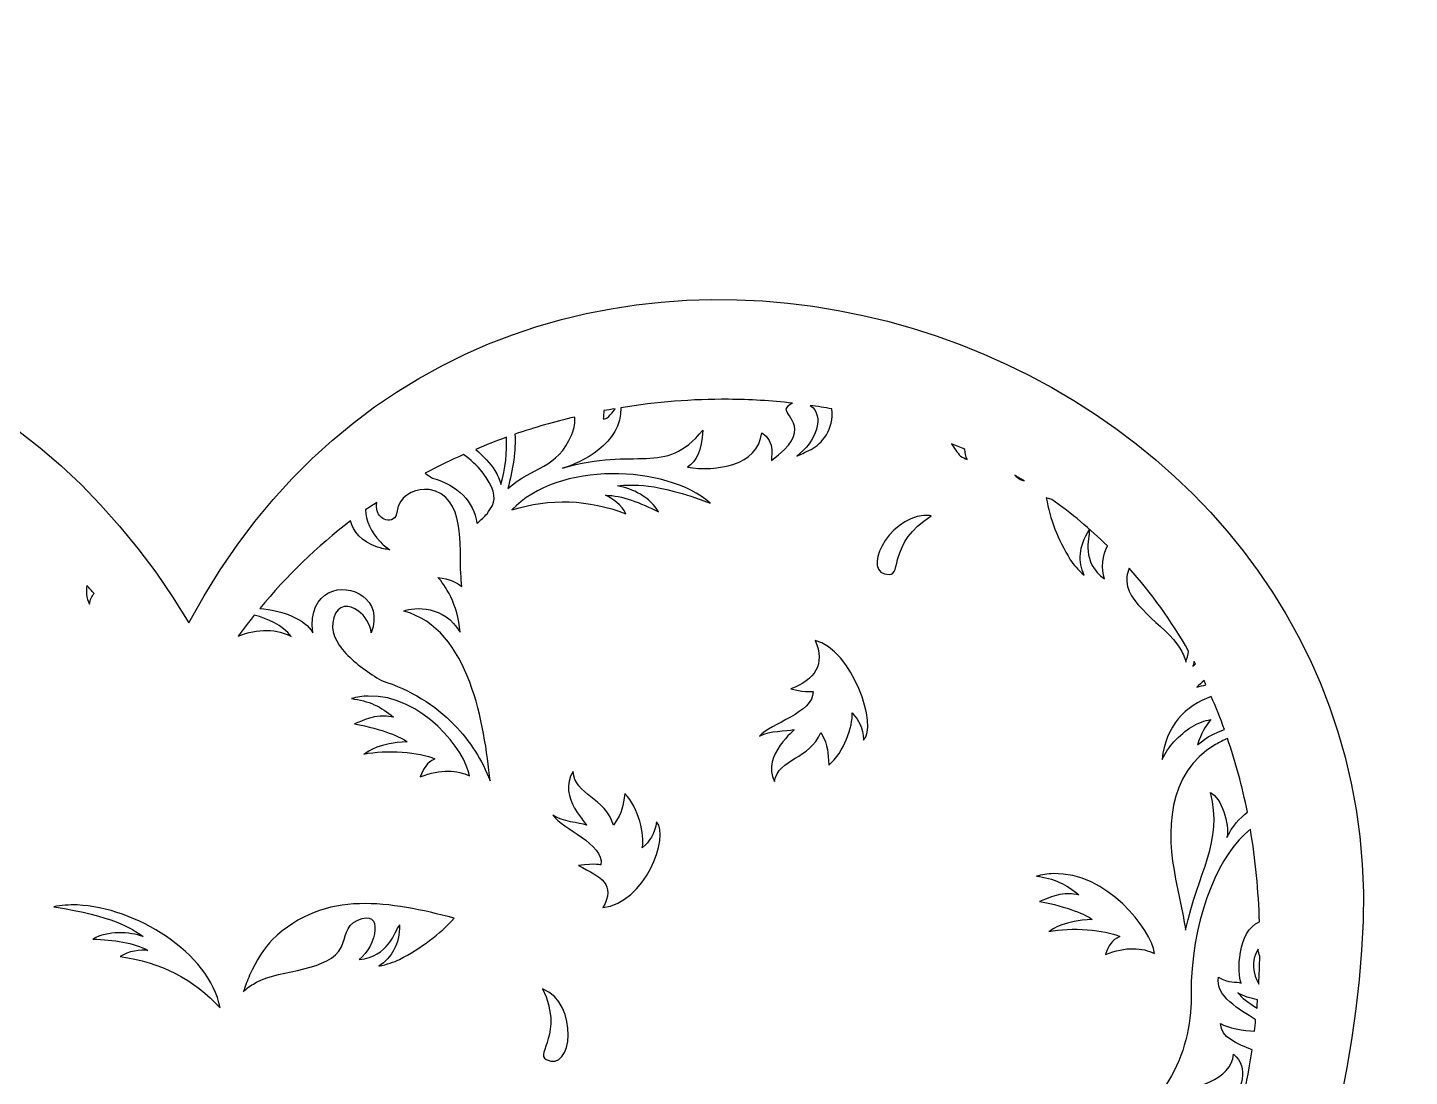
# Model space of a CAD drawing. Header units: centimetres. Extents: x -14.6 to 12.7, y -8.9 to 11.1.
# Drawn here: x -9.01 to -1.68, y 5.53 to 11.09 of the extents above; entities that cross this region are included whole.
import ezdxf

# ---------------------------------------------------------------- set-up
doc = ezdxf.new("R2010")
doc.units = ezdxf.units.CM
doc.header["$MEASUREMENT"] = 0
doc.layers.add('Layer 1', color=7, linetype='Continuous')

msp = doc.modelspace()

# ---------------------------------------------------------------- linework, layer by layer
at = {"layer": 'Layer 1', "color": 21}
for points, knots in [([(-14.37776, 6.22254), (-14.35201, 3.01449), (-11.1389, 0.79067), (-8.13463, -1.21098), (-8.13463, -1.21098), (-4.94966, 0.92796), (-2.19206, 2.846), (-1.93655, 6.20244), (-1.93655, 6.20244), (-1.68357, 9.52563), (-6.47175, 11.09048), (-8.15275, 7.93656), (-8.15275, 7.93656), (-9.94225, 10.94247), (-14.56073, 9.59876), (-14.37776, 6.22254)], [0, 0, 0, 0, 0.2, 0.2, 0.2, 0.2, 0.4, 0.4, 0.4, 0.4, 0.6, 0.6, 0.6, 0.6, 1, 1, 1, 1]), ([(-5.29312, 9.12137), (-5.17895, 9.12059), (-5.06547, 9.11341), (-4.95254, 9.10097), (-4.95254, 9.10097), (-4.97041, 9.09466), (-4.98331, 9.08326), (-4.98616, 9.06833), (-4.98616, 9.06833), (-4.99266, 9.03404), (-4.83796, 8.95637), (-5.06509, 8.7977), (-5.06509, 8.7977), (-5.06884, 8.79866), (-5.03865, 8.89914), (-5.11625, 8.94458), (-5.11625, 8.94458), (-5.13482, 8.7668), (-5.36112, 8.73944), (-5.50944, 8.76098), (-5.50944, 8.76098), (-5.46347, 8.79097), (-5.43443, 8.84994), (-5.42905, 8.95818), (-5.42905, 8.95818), (-5.63074, 8.70846), (-5.78121, 8.8744), (-6.17159, 8.7569), (-6.17159, 8.7569), (-6.07869, 8.78053), (-5.85527, 8.8898), (-5.86317, 9.07649), (-5.86317, 9.07649), (-5.6745, 9.10715), (-5.48339, 9.12267), (-5.29312, 9.12137)], [0, 0, 0, 0, 0.1, 0.1, 0.1, 0.1, 0.2, 0.2, 0.2, 0.2, 0.3, 0.3, 0.3, 0.3, 0.4, 0.4, 0.4, 0.4, 0.5, 0.5, 0.5, 0.5, 0.6, 0.6, 0.6, 0.6, 0.7, 0.7, 0.7, 0.7, 0.8, 0.8, 0.8, 0.8, 1, 1, 1, 1]), ([(-4.859, 9.08873), (-4.82092, 9.08342), (-4.78278, 9.07771), (-4.74498, 9.07105), (-4.74498, 9.07105), (-4.73109, 8.96243), (-4.79834, 8.88451), (-4.85461, 8.85618), (-4.85461, 8.85618), (-4.88979, 8.83838), (-4.91022, 8.82896), (-4.93062, 8.82082), (-4.93062, 8.82082), (-4.82987, 8.89467), (-4.77817, 9.03494), (-4.859, 9.08873)], [0, 0, 0, 0, 0.2, 0.2, 0.2, 0.2, 0.4, 0.4, 0.4, 0.4, 0.6, 0.6, 0.6, 0.6, 1, 1, 1, 1]), ([(-6.10727, 9.02753), (-6.10428, 9.00116), (-6.10857, 8.9707), (-6.12335, 8.93506), (-6.12335, 8.93506), (-6.19903, 8.75115), (-6.32869, 8.76678), (-6.46246, 8.6481), (-6.46246, 8.6481), (-6.43449, 8.74737), (-6.41931, 8.85412), (-6.42446, 8.93642), (-6.42446, 8.93642), (-6.32043, 8.97219), (-6.21429, 9.00208), (-6.10727, 9.02753)], [0, 0, 0, 0, 0.2, 0.2, 0.2, 0.2, 0.4, 0.4, 0.4, 0.4, 0.6, 0.6, 0.6, 0.6, 1, 1, 1, 1]), ([(-5.89387, 9.07105), (-5.91576, 9.03924), (-5.94063, 9.01144), (-5.95672, 9.01801), (-5.95672, 9.01801), (-5.95494, 9.03285), (-5.95332, 9.04813), (-5.95233, 9.06153), (-5.95233, 9.06153), (-5.93292, 9.06519), (-5.91347, 9.0677), (-5.89387, 9.07105)], [0, 0, 0, 0, 0.25, 0.25, 0.25, 0.25, 0.5, 0.5, 0.5, 0.5, 1, 1, 1, 1]), ([(-6.46977, 8.9201), (-6.46477, 8.84703), (-6.47356, 8.7512), (-6.499, 8.66986), (-6.499, 8.66986), (-6.50527, 8.69584), (-6.51675, 8.7206), (-6.53116, 8.74466), (-6.53116, 8.74466), (-6.5538, 8.78235), (-6.59179, 8.81897), (-6.63202, 8.85618), (-6.63202, 8.85618), (-6.57869, 8.87859), (-6.52426, 8.90047), (-6.46977, 8.9201)], [0, 0, 0, 0, 0.2, 0.2, 0.2, 0.2, 0.4, 0.4, 0.4, 0.4, 0.6, 0.6, 0.6, 0.6, 1, 1, 1, 1]), ([(-4.11061, 8.8861), (-4.08685, 8.87618), (-4.06252, 8.86671), (-4.03899, 8.85618), (-4.03899, 8.85618), (-4.03792, 8.83716), (-4.03427, 8.81853), (-4.0273, 8.80178), (-4.0273, 8.80178), (-4.03927, 8.8077), (-4.05073, 8.81319), (-4.06238, 8.81946), (-4.06238, 8.81946), (-4.08001, 8.84022), (-4.09691, 8.86295), (-4.11061, 8.8861)], [0, 0, 0, 0, 0.2, 0.2, 0.2, 0.2, 0.4, 0.4, 0.4, 0.4, 0.6, 0.6, 0.6, 0.6, 1, 1, 1, 1]), ([(-6.69633, 8.82898), (-6.65924, 8.80191), (-6.62539, 8.77119), (-6.5984, 8.7365), (-6.5984, 8.7365), (-6.536, 8.6563), (-6.5234, 8.6043), (-6.54285, 8.55835), (-6.54285, 8.55835), (-6.55258, 8.54481), (-6.56236, 8.53071), (-6.57209, 8.51483), (-6.57209, 8.51483), (-6.58673, 8.49851), (-6.60479, 8.48209), (-6.62617, 8.46451), (-6.62617, 8.46451), (-6.6438, 8.5814), (-6.72445, 8.66435), (-6.8615, 8.70386), (-6.8615, 8.70386), (-6.87605, 8.7127), (-6.88861, 8.72139), (-6.8995, 8.7297), (-6.8995, 8.7297), (-6.83318, 8.76517), (-6.76509, 8.79821), (-6.69633, 8.82898)], [0, 0, 0, 0, 0.125, 0.125, 0.125, 0.125, 0.25, 0.25, 0.25, 0.25, 0.375, 0.375, 0.375, 0.375, 0.5, 0.5, 0.5, 0.5, 0.625, 0.625, 0.625, 0.625, 0.75, 0.75, 0.75, 0.75, 1, 1, 1, 1]), ([(-5.91141, 8.72698), (-5.70774, 8.72902), (-5.5058, 8.67339), (-5.38959, 8.57195), (-5.38959, 8.57195), (-5.68538, 8.68127), (-5.80166, 8.67055), (-5.88071, 8.66306), (-5.88071, 8.66306), (-5.80498, 8.65018), (-5.70483, 8.60203), (-5.66292, 8.52435), (-5.66292, 8.52435), (-5.75806, 8.57309), (-5.85703, 8.61301), (-5.94356, 8.61274), (-5.94356, 8.61274), (-5.91073, 8.59904), (-5.85562, 8.55978), (-5.83686, 8.51483), (-5.83686, 8.51483), (-6.03303, 8.59151), (-6.23946, 8.59916), (-6.44054, 8.53523), (-6.44054, 8.53523), (-6.31951, 8.66413), (-6.11507, 8.72495), (-5.91141, 8.72698)], [0, 0, 0, 0, 0.125, 0.125, 0.125, 0.125, 0.25, 0.25, 0.25, 0.25, 0.375, 0.375, 0.375, 0.375, 0.5, 0.5, 0.5, 0.5, 0.625, 0.625, 0.625, 0.625, 0.75, 0.75, 0.75, 0.75, 1, 1, 1, 1]), ([(-3.77443, 8.71882), (-3.75726, 8.70886), (-3.74152, 8.69935), (-3.72473, 8.6889), (-3.72473, 8.6889), (-3.72473, 8.6889), (-3.74666, 8.6957), (-3.74666, 8.6957), (-3.74666, 8.6957), (-3.75564, 8.70301), (-3.76433, 8.71012), (-3.77443, 8.71882)], [0, 0, 0, 0, 0.25, 0.25, 0.25, 0.25, 0.5, 0.5, 0.5, 0.5, 1, 1, 1, 1]), ([(-6.90389, 8.64402), (-6.89513, 8.64422), (-6.88693, 8.64396), (-6.87904, 8.64266), (-6.87904, 8.64266), (-6.68287, 8.61055), (-6.7196, 8.33413), (-6.71095, 8.19796), (-6.71095, 8.19796), (-6.7095, 8.17515), (-6.70815, 8.1525), (-6.70656, 8.12996), (-6.70656, 8.12996), (-6.73402, 8.15111), (-6.77179, 8.17064), (-6.83227, 8.17756), (-6.83227, 8.17756), (-6.7977, 8.14074), (-6.72553, 8.03581), (-6.71533, 7.88788), (-6.71533, 7.88788), (-6.79728, 8.02984), (-6.95701, 8.02251), (-7.01352, 7.9994), (-7.01352, 7.9994), (-6.66047, 7.90405), (-6.58702, 7.39065), (-6.55601, 7.10047), (-6.55601, 7.10047), (-6.59764, 7.20878), (-6.66212, 7.31073), (-6.74603, 7.39694), (-6.74603, 7.39694), (-6.84739, 7.50121), (-6.97756, 7.58324), (-7.13191, 7.63085), (-7.13191, 7.63085), (-7.19524, 7.67024), (-7.26813, 7.719), (-7.32047, 7.77501), (-7.32047, 7.77501), (-7.37314, 7.83128), (-7.4048, 7.89476), (-7.38478, 7.96404), (-7.38478, 7.96404), (-7.36355, 8.0372), (-7.30234, 8.03644), (-7.25323, 7.9994), (-7.25323, 7.9994), (-7.21913, 7.97373), (-7.19095, 7.93085), (-7.18599, 7.8838), (-7.18599, 7.8838), (-7.15213, 7.97311), (-7.17975, 8.04011), (-7.22984, 8.07828), (-7.22984, 8.07828), (-7.33111, 8.15566), (-7.52585, 8.11302), (-7.49587, 7.8838), (-7.49587, 7.8838), (-7.53511, 7.95883), (-7.65977, 8.00347), (-7.77651, 8.013), (-7.77651, 8.013), (-7.63432, 8.18738), (-7.47308, 8.34249), (-7.29562, 8.47675), (-7.29562, 8.47675), (-7.28252, 8.42466), (-7.24059, 8.36523), (-7.15238, 8.33803), (-7.15238, 8.33803), (-7.13282, 8.33203), (-7.11106, 8.32678), (-7.0866, 8.32443), (-7.0866, 8.32443), (-7.10643, 8.33653), (-7.12512, 8.35226), (-7.14214, 8.37067), (-7.14214, 8.37067), (-7.18522, 8.41689), (-7.21655, 8.4797), (-7.21669, 8.53523), (-7.21669, 8.53523), (-7.19728, 8.54885), (-7.17645, 8.56148), (-7.15676, 8.57467), (-7.15676, 8.57467), (-7.16204, 8.54246), (-7.15132, 8.5124), (-7.13776, 8.49987), (-7.13776, 8.49987), (-7.13042, 8.49282), (-7.11956, 8.48646), (-7.10852, 8.48355), (-7.10852, 8.48355), (-7.08242, 8.4768), (-7.05271, 8.48575), (-7.0486, 8.52979), (-7.0486, 8.52979), (-7.04168, 8.60442), (-6.9652, 8.64265), (-6.90389, 8.64402)], [0, 0, 0, 0, 0.037037, 0.037037, 0.037037, 0.037037, 0.0740741, 0.0740741, 0.0740741, 0.0740741, 0.1111111, 0.1111111, 0.1111111, 0.1111111, 0.1481481, 0.1481481, 0.1481481, 0.1481481, 0.1851852, 0.1851852, 0.1851852, 0.1851852, 0.2222222, 0.2222222, 0.2222222, 0.2222222, 0.2592593, 0.2592593, 0.2592593, 0.2592593, 0.2962963, 0.2962963, 0.2962963, 0.2962963, 0.3333333, 0.3333333, 0.3333333, 0.3333333, 0.3703704, 0.3703704, 0.3703704, 0.3703704, 0.4074074, 0.4074074, 0.4074074, 0.4074074, 0.4444444, 0.4444444, 0.4444444, 0.4444444, 0.4814815, 0.4814815, 0.4814815, 0.4814815, 0.5185185, 0.5185185, 0.5185185, 0.5185185, 0.5555556, 0.5555556, 0.5555556, 0.5555556, 0.5925926, 0.5925926, 0.5925926, 0.5925926, 0.6296296, 0.6296296, 0.6296296, 0.6296296, 0.6666667, 0.6666667, 0.6666667, 0.6666667, 0.7037037, 0.7037037, 0.7037037, 0.7037037, 0.7407407, 0.7407407, 0.7407407, 0.7407407, 0.7777778, 0.7777778, 0.7777778, 0.7777778, 0.8148148, 0.8148148, 0.8148148, 0.8148148, 0.8518519, 0.8518519, 0.8518519, 0.8518519, 0.8888889, 0.8888889, 0.8888889, 0.8888889, 0.9259259, 0.9259259, 0.9259259, 0.9259259, 1, 1, 1, 1]), ([(-3.6078, 8.59915), (-3.6078, 8.59915), (-3.57856, 8.59099), (-3.57856, 8.59099), (-3.57856, 8.59099), (-3.47468, 8.51674), (-3.37582, 8.43518), (-3.2833, 8.34483), (-3.2833, 8.34483), (-3.30936, 8.29888), (-3.31977, 8.22288), (-3.29938, 8.1694), (-3.29938, 8.1694), (-3.42408, 8.25909), (-3.37926, 8.38316), (-3.37977, 8.43051), (-3.37977, 8.43051), (-3.4381, 8.34047), (-3.43931, 8.26012), (-3.40755, 8.1898), (-3.40755, 8.1898), (-3.43921, 8.21765), (-3.46445, 8.24507), (-3.48063, 8.27139), (-3.48063, 8.27139), (-3.54672, 8.3788), (-3.59012, 8.48896), (-3.6078, 8.59915)], [0, 0, 0, 0, 0.125, 0.125, 0.125, 0.125, 0.25, 0.25, 0.25, 0.25, 0.375, 0.375, 0.375, 0.375, 0.5, 0.5, 0.5, 0.5, 0.625, 0.625, 0.625, 0.625, 0.75, 0.75, 0.75, 0.75, 1, 1, 1, 1]), ([(-4.25678, 8.50531), (-4.24395, 8.50615), (-4.23049, 8.50581), (-4.21732, 8.50395), (-4.21732, 8.50395), (-4.44637, 8.35894), (-4.37318, 8.19173), (-4.44096, 8.19252), (-4.44096, 8.19252), (-4.59443, 8.19423), (-4.44932, 8.49262), (-4.25678, 8.50531)], [0, 0, 0, 0, 0.25, 0.25, 0.25, 0.25, 0.5, 0.5, 0.5, 0.5, 1, 1, 1, 1]), ([(-3.16929, 8.22652), (-3.051, 8.09491), (-2.94529, 7.94914), (-2.85357, 7.78725), (-2.85357, 7.78725), (-2.85768, 7.76749), (-2.86229, 7.74748), (-2.86819, 7.72877), (-2.86819, 7.72877), (-2.87431, 7.75475), (-2.8858, 7.77959), (-2.90034, 7.80357), (-2.90034, 7.80357), (-2.97378, 7.92581), (-3.201, 8.04037), (-3.18098, 8.18164), (-3.18098, 8.18164), (-3.17869, 8.19726), (-3.17402, 8.21207), (-3.16929, 8.22652)], [0, 0, 0, 0, 0.1666667, 0.1666667, 0.1666667, 0.1666667, 0.3333333, 0.3333333, 0.3333333, 0.3333333, 0.5, 0.5, 0.5, 0.5, 0.6666667, 0.6666667, 0.6666667, 0.6666667, 1, 1, 1, 1]), ([(-8.69299, 8.1354), (-8.68027, 8.12156), (-8.66743, 8.10734), (-8.65498, 8.09324), (-8.65498, 8.09324), (-8.667, 8.07762), (-8.67576, 8.05871), (-8.67983, 8.03612), (-8.67983, 8.03612), (-8.69667, 8.06985), (-8.69926, 8.10419), (-8.69299, 8.1354)], [0, 0, 0, 0, 0.25, 0.25, 0.25, 0.25, 0.5, 0.5, 0.5, 0.5, 1, 1, 1, 1]), ([(-7.80575, 7.97764), (-7.73493, 7.95915), (-7.65712, 7.92595), (-7.60988, 7.86477), (-7.60988, 7.86477), (-7.67649, 7.90311), (-7.79193, 7.91108), (-7.89052, 7.86613), (-7.89052, 7.86613), (-7.86354, 7.90438), (-7.83456, 7.941), (-7.80575, 7.97764)], [0, 0, 0, 0, 0.25, 0.25, 0.25, 0.25, 0.5, 0.5, 0.5, 0.5, 1, 1, 1, 1]), ([(-4.83269, 7.84437), (-4.63867, 7.79619), (-4.49593, 7.38758), (-4.57689, 7.31534), (-4.57689, 7.31534), (-4.57979, 7.38388), (-4.60085, 7.42011), (-4.63682, 7.4595), (-4.63682, 7.4595), (-4.63224, 7.39122), (-4.67944, 7.25153), (-4.76106, 7.18342), (-4.76106, 7.18342), (-4.76691, 7.25153), (-4.75925, 7.27981), (-4.80345, 7.35614), (-4.80345, 7.35614), (-4.8615, 7.21401), (-5.02656, 7.21989), (-5.04901, 7.09639), (-5.04901, 7.09639), (-5.12016, 7.23917), (-4.93045, 7.37467), (-4.94524, 7.3711), (-4.94524, 7.3711), (-4.98771, 7.36087), (-5.07275, 7.36843), (-5.12795, 7.3371), (-5.12795, 7.3371), (-5.0713, 7.40447), (-4.8404, 7.4604), (-4.84438, 7.57237), (-4.84438, 7.57237), (-4.84461, 7.57755), (-4.86811, 7.5634), (-4.96278, 7.58733), (-4.96278, 7.58733), (-4.83256, 7.6362), (-4.77894, 7.71599), (-4.83269, 7.84437)], [0, 0, 0, 0, 0.0909091, 0.0909091, 0.0909091, 0.0909091, 0.1818182, 0.1818182, 0.1818182, 0.1818182, 0.2727273, 0.2727273, 0.2727273, 0.2727273, 0.3636364, 0.3636364, 0.3636364, 0.3636364, 0.4545455, 0.4545455, 0.4545455, 0.4545455, 0.5454545, 0.5454545, 0.5454545, 0.5454545, 0.6363636, 0.6363636, 0.6363636, 0.6363636, 0.7272727, 0.7272727, 0.7272727, 0.7272727, 0.8181818, 0.8181818, 0.8181818, 0.8181818, 1, 1, 1, 1]), ([(-2.82433, 7.73285), (-2.82195, 7.72832), (-2.81946, 7.72377), (-2.81703, 7.71925), (-2.81703, 7.71925), (-2.8217, 7.71538), (-2.82678, 7.71119), (-2.83164, 7.70701), (-2.83164, 7.70701), (-2.82921, 7.71545), (-2.82663, 7.72432), (-2.82433, 7.73285)], [0, 0, 0, 0, 0.25, 0.25, 0.25, 0.25, 0.5, 0.5, 0.5, 0.5, 1, 1, 1, 1]), ([(-2.77171, 7.63085), (-2.76825, 7.62358), (-2.76485, 7.61636), (-2.76148, 7.60909), (-2.76148, 7.60909), (-2.77743, 7.60496), (-2.79381, 7.60058), (-2.80972, 7.59549), (-2.80972, 7.59549), (-2.79798, 7.60807), (-2.78505, 7.61958), (-2.77171, 7.63085)], [0, 0, 0, 0, 0.25, 0.25, 0.25, 0.25, 0.5, 0.5, 0.5, 0.5, 1, 1, 1, 1]), ([(-7.20207, 7.54925), (-6.91748, 7.55848), (-6.68306, 7.25539), (-6.66563, 7.12631), (-6.66563, 7.12631), (-6.72794, 7.1576), (-6.81683, 7.16491), (-6.92581, 7.12087), (-6.92581, 7.12087), (-6.9079, 7.16682), (-6.89251, 7.19705), (-6.84981, 7.21606), (-6.84981, 7.21606), (-6.92703, 7.25345), (-7.10665, 7.26501), (-7.22546, 7.2419), (-7.22546, 7.2419), (-7.19501, 7.25896), (-7.14729, 7.29808), (-6.99598, 7.30718), (-6.99598, 7.30718), (-7.02666, 7.33059), (-7.12347, 7.374), (-7.27516, 7.40238), (-7.27516, 7.40238), (-7.22824, 7.4177), (-7.17653, 7.45519), (-7.0676, 7.43774), (-7.0676, 7.43774), (-7.13308, 7.49135), (-7.19998, 7.52586), (-7.29124, 7.53565), (-7.29124, 7.53565), (-7.26089, 7.54382), (-7.23151, 7.5483), (-7.20207, 7.54925)], [0, 0, 0, 0, 0.1, 0.1, 0.1, 0.1, 0.2, 0.2, 0.2, 0.2, 0.3, 0.3, 0.3, 0.3, 0.4, 0.4, 0.4, 0.4, 0.5, 0.5, 0.5, 0.5, 0.6, 0.6, 0.6, 0.6, 0.7, 0.7, 0.7, 0.7, 0.8, 0.8, 0.8, 0.8, 1, 1, 1, 1]), ([(-2.73371, 7.54653), (-2.70897, 7.48996), (-2.68516, 7.43081), (-2.66355, 7.3711), (-2.66355, 7.3711), (-2.75513, 7.34307), (-2.80731, 7.28773), (-2.80679, 7.29086), (-2.80679, 7.29086), (-2.78439, 7.3571), (-2.77226, 7.37979), (-2.73517, 7.42414), (-2.73517, 7.42414), (-2.80346, 7.41609), (-2.87057, 7.37136), (-2.9325, 7.30582), (-2.9325, 7.30582), (-2.95528, 7.28171), (-2.97672, 7.24846), (-2.99389, 7.21334), (-2.99389, 7.21334), (-2.97551, 7.39125), (-2.87109, 7.49853), (-2.73371, 7.54653)], [0, 0, 0, 0, 0.1428571, 0.1428571, 0.1428571, 0.1428571, 0.2857143, 0.2857143, 0.2857143, 0.2857143, 0.4285714, 0.4285714, 0.4285714, 0.4285714, 0.5714286, 0.5714286, 0.5714286, 0.5714286, 0.7142857, 0.7142857, 0.7142857, 0.7142857, 1, 1, 1, 1]), ([(-2.64747, 7.32486), (-2.60538, 7.20118), (-2.56959, 7.07155), (-2.54223, 6.93455), (-2.54223, 6.93455), (-2.58292, 6.90069), (-2.62196, 6.86001), (-2.65039, 6.79991), (-2.65039, 6.79991), (-2.6358, 6.87089), (-2.6793, 7.01084), (-2.7381, 7.03791), (-2.7381, 7.03791), (-2.66878, 6.77536), (-2.80444, 6.61651), (-2.86965, 6.30897), (-2.86965, 6.30897), (-2.88447, 6.39918), (-2.9037, 6.48978), (-2.92227, 6.5796), (-2.92227, 6.5796), (-2.97269, 6.82361), (-2.97202, 7.14191), (-2.71032, 7.29222), (-2.71032, 7.29222), (-2.69101, 7.30332), (-2.67016, 7.31446), (-2.64747, 7.32486)], [0, 0, 0, 0, 0.125, 0.125, 0.125, 0.125, 0.25, 0.25, 0.25, 0.25, 0.375, 0.375, 0.375, 0.375, 0.5, 0.5, 0.5, 0.5, 0.625, 0.625, 0.625, 0.625, 0.75, 0.75, 0.75, 0.75, 1, 1, 1, 1]), ([(-6.11604, 7.14942), (-6.10847, 7.02444), (-5.94347, 7.01233), (-5.90264, 6.86519), (-5.90264, 6.86519), (-5.84955, 6.93648), (-5.85519, 6.96536), (-5.84125, 7.03247), (-5.84125, 7.03247), (-5.76828, 6.9564), (-5.73644, 6.81284), (-5.74916, 6.74552), (-5.74916, 6.74552), (-5.70875, 6.7809), (-5.68414, 6.81503), (-5.67315, 6.88287), (-5.67315, 6.88287), (-5.60112, 6.80271), (-5.7383, 6.45201), (-5.95818, 6.42864), (-5.95818, 6.42864), (-5.88938, 6.55067), (-5.96469, 6.58971), (-6.08827, 6.65168), (-6.08827, 6.65168), (-5.99131, 6.66569), (-5.9693, 6.65062), (-5.96841, 6.65576), (-5.96841, 6.65576), (-5.95115, 6.76651), (-6.17447, 6.84542), (-6.22275, 6.91823), (-6.22275, 6.91823), (-6.17162, 6.88146), (-6.08558, 6.87977), (-6.04442, 6.86519), (-6.04442, 6.86519), (-6.03025, 6.86023), (-6.20374, 7.01478), (-6.11604, 7.14942)], [0, 0, 0, 0, 0.0909091, 0.0909091, 0.0909091, 0.0909091, 0.1818182, 0.1818182, 0.1818182, 0.1818182, 0.2727273, 0.2727273, 0.2727273, 0.2727273, 0.3636364, 0.3636364, 0.3636364, 0.3636364, 0.4545455, 0.4545455, 0.4545455, 0.4545455, 0.5454545, 0.5454545, 0.5454545, 0.5454545, 0.6363636, 0.6363636, 0.6363636, 0.6363636, 0.7272727, 0.7272727, 0.7272727, 0.7272727, 0.8181818, 0.8181818, 0.8181818, 0.8181818, 1, 1, 1, 1]), ([(-2.52615, 6.84343), (-2.51273, 6.76436), (-2.50213, 6.68206), (-2.49399, 6.59864), (-2.49399, 6.59864), (-2.48609, 6.51665), (-2.48049, 6.4343), (-2.47792, 6.35249), (-2.47792, 6.35249), (-2.59794, 6.3061), (-2.5954, 6.07981), (-2.57585, 6.02746), (-2.57585, 6.02746), (-2.59938, 6.03977), (-2.64346, 6.02371), (-2.69571, 6.06009), (-2.69571, 6.06009), (-2.71474, 5.95965), (-2.58138, 5.88766), (-2.5013, 5.8357), (-2.5013, 5.8357), (-2.5013, 5.8357), (-2.49838, 5.83298), (-2.49838, 5.83298), (-2.49838, 5.83298), (-2.50044, 5.81331), (-2.50193, 5.79413), (-2.50423, 5.7745), (-2.50423, 5.7745), (-2.55895, 5.77367), (-2.64762, 5.79179), (-2.68401, 5.81394), (-2.68401, 5.81394), (-2.68355, 5.74044), (-2.59685, 5.70665), (-2.51738, 5.67522), (-2.51738, 5.67522), (-2.52996, 5.58914), (-2.54619, 5.50379), (-2.56415, 5.41819), (-2.56415, 5.41819), (-2.57711, 5.41245), (-2.59029, 5.40653), (-2.60362, 5.40187), (-2.60362, 5.40187), (-2.61714, 5.40209), (-2.62952, 5.40249), (-2.64309, 5.40323), (-2.64309, 5.40323), (-2.56806, 5.45715), (-2.53084, 5.58047), (-2.61531, 5.65211), (-2.61531, 5.65211), (-2.62467, 5.51533), (-2.82974, 5.46713), (-2.94419, 5.44811), (-2.94419, 5.44811), (-2.96084, 5.45172), (-2.97724, 5.45516), (-2.99389, 5.45899), (-2.99389, 5.45899), (-2.89576, 5.59446), (-2.85246, 5.7445), (-2.84187, 5.90098), (-2.84187, 5.90098), (-2.84187, 5.90098), (-2.84187, 5.90234), (-2.84187, 5.90234), (-2.84187, 5.90234), (-2.83893, 5.94694), (-2.83864, 5.99137), (-2.84041, 6.03697), (-2.84041, 6.03697), (-2.8217, 6.41041), (-2.68719, 6.71753), (-2.52615, 6.84343)], [0, 0, 0, 0, 0.05, 0.05, 0.05, 0.05, 0.1, 0.1, 0.1, 0.1, 0.15, 0.15, 0.15, 0.15, 0.2, 0.2, 0.2, 0.2, 0.25, 0.25, 0.25, 0.25, 0.3, 0.3, 0.3, 0.3, 0.35, 0.35, 0.35, 0.35, 0.4, 0.4, 0.4, 0.4, 0.45, 0.45, 0.45, 0.45, 0.5, 0.5, 0.5, 0.5, 0.55, 0.55, 0.55, 0.55, 0.6, 0.6, 0.6, 0.6, 0.65, 0.65, 0.65, 0.65, 0.7, 0.7, 0.7, 0.7, 0.75, 0.75, 0.75, 0.75, 0.8, 0.8, 0.8, 0.8, 0.85, 0.85, 0.85, 0.85, 0.9, 0.9, 0.9, 0.9, 1, 1, 1, 1]), ([(-3.57125, 6.60816), (-3.28669, 6.6174), (-3.05224, 6.31429), (-3.03482, 6.18521), (-3.03482, 6.18521), (-3.09712, 6.21654), (-3.18601, 6.22377), (-3.295, 6.17977), (-3.295, 6.17977), (-3.27708, 6.22573), (-3.2616, 6.25595), (-3.21899, 6.27497), (-3.21899, 6.27497), (-3.29617, 6.31235), (-3.47584, 6.32528), (-3.59464, 6.30217), (-3.59464, 6.30217), (-3.56405, 6.31918), (-3.51647, 6.35699), (-3.36516, 6.36609), (-3.36516, 6.36609), (-3.39584, 6.38954), (-3.4927, 6.43287), (-3.64434, 6.46128), (-3.64434, 6.46128), (-3.59729, 6.47652), (-3.54425, 6.51418), (-3.43532, 6.49664), (-3.43532, 6.49664), (-3.50094, 6.55034), (-3.5693, 6.58472), (-3.66042, 6.59456), (-3.66042, 6.59456), (-3.63007, 6.60273), (-3.60069, 6.6072), (-3.57125, 6.60816)], [0, 0, 0, 0, 0.1, 0.1, 0.1, 0.1, 0.2, 0.2, 0.2, 0.2, 0.3, 0.3, 0.3, 0.3, 0.4, 0.4, 0.4, 0.4, 0.5, 0.5, 0.5, 0.5, 0.6, 0.6, 0.6, 0.6, 0.7, 0.7, 0.7, 0.7, 0.8, 0.8, 0.8, 0.8, 1, 1, 1, 1]), ([(-7.24885, 6.44904), (-7.08503, 6.45433), (-6.91437, 6.41523), (-6.74603, 6.37289), (-6.74603, 6.37289), (-6.82222, 6.28707), (-6.92076, 6.21407), (-7.0369, 6.15393), (-7.0369, 6.15393), (-7.06548, 6.13914), (-7.10246, 6.12719), (-7.14507, 6.11857), (-7.14507, 6.11857), (-7.07874, 6.16344), (-7.03553, 6.23239), (-7.03544, 6.33753), (-7.03544, 6.33753), (-7.06219, 6.29727), (-7.09399, 6.16946), (-7.25031, 6.15257), (-7.25031, 6.15257), (-7.15746, 6.22346), (-7.11673, 6.42802), (-7.25762, 6.36201), (-7.25762, 6.36201), (-7.32736, 6.32941), (-7.31953, 6.27249), (-7.34386, 6.22057), (-7.34386, 6.22057), (-7.40508, 6.08993), (-7.66323, 6.10218), (-7.79405, 6.03289), (-7.79405, 6.03289), (-7.81636, 6.0211), (-7.83744, 6.00675), (-7.85544, 5.99074), (-7.85544, 5.99074), (-7.8582, 5.9883), (-7.86013, 5.98527), (-7.86275, 5.98258), (-7.86275, 5.98258), (-7.85443, 6.01139), (-7.84318, 6.04093), (-7.8306, 6.06961), (-7.8306, 6.06961), (-7.7965, 6.14638), (-7.75101, 6.21795), (-7.71074, 6.25729), (-7.71074, 6.25729), (-7.57028, 6.3942), (-7.41266, 6.44376), (-7.24885, 6.44904)], [0, 0, 0, 0, 0.0714286, 0.0714286, 0.0714286, 0.0714286, 0.1428571, 0.1428571, 0.1428571, 0.1428571, 0.2142857, 0.2142857, 0.2142857, 0.2142857, 0.2857143, 0.2857143, 0.2857143, 0.2857143, 0.3571429, 0.3571429, 0.3571429, 0.3571429, 0.4285714, 0.4285714, 0.4285714, 0.4285714, 0.5, 0.5, 0.5, 0.5, 0.5714286, 0.5714286, 0.5714286, 0.5714286, 0.6428571, 0.6428571, 0.6428571, 0.6428571, 0.7142857, 0.7142857, 0.7142857, 0.7142857, 0.7857143, 0.7857143, 0.7857143, 0.7857143, 0.8571429, 0.8571429, 0.8571429, 0.8571429, 1, 1, 1, 1]), ([(-8.74415, 6.44224), (-8.43784, 6.42911), (-8.04311, 6.19182), (-7.987, 5.8969), (-7.987, 5.8969), (-8.12371, 6.04843), (-8.30564, 6.14013), (-8.51612, 6.16889), (-8.51612, 6.16889), (-8.4751, 6.19831), (-8.40564, 6.20562), (-8.36996, 6.20153), (-8.36996, 6.20153), (-8.44372, 6.24335), (-8.55227, 6.2575), (-8.66083, 6.26137), (-8.66083, 6.26137), (-8.58188, 6.30767), (-8.46684, 6.30021), (-8.3948, 6.27497), (-8.3948, 6.27497), (-8.45828, 6.31936), (-8.55449, 6.38407), (-8.86839, 6.43272), (-8.86839, 6.43272), (-8.82943, 6.44046), (-8.7879, 6.44412), (-8.74415, 6.44224)], [0, 0, 0, 0, 0.125, 0.125, 0.125, 0.125, 0.25, 0.25, 0.25, 0.25, 0.375, 0.375, 0.375, 0.375, 0.5, 0.5, 0.5, 0.5, 0.625, 0.625, 0.625, 0.625, 0.75, 0.75, 0.75, 0.75, 1, 1, 1, 1]), ([(-2.48522, 6.20833), (-2.48438, 6.19414), (-2.48104, 6.18191), (-2.47645, 6.17025), (-2.47645, 6.17025), (-2.47739, 6.12138), (-2.47949, 6.07216), (-2.4823, 6.02338), (-2.4823, 6.02338), (-2.5099, 6.07695), (-2.52657, 6.14488), (-2.48522, 6.20833)], [0, 0, 0, 0, 0.25, 0.25, 0.25, 0.25, 0.5, 0.5, 0.5, 0.5, 1, 1, 1, 1]), ([(-6.27829, 5.99754), (-6.08132, 5.92177), (-6.11817, 5.54634), (-6.25929, 5.62355), (-6.25929, 5.62355), (-6.31771, 5.6554), (-6.16276, 5.76323), (-6.27829, 5.99754)], [0, 0, 0, 0, 0.3333333, 0.3333333, 0.3333333, 0.3333333, 1, 1, 1, 1]), ([(-2.59193, 5.97714), (-2.56335, 5.95664), (-2.52435, 5.94738), (-2.48815, 5.94042), (-2.48815, 5.94042), (-2.48932, 5.92549), (-2.48976, 5.91051), (-2.49107, 5.89554), (-2.49107, 5.89554), (-2.53429, 5.92448), (-2.57467, 5.95102), (-2.59193, 5.97714)], [0, 0, 0, 0, 0.25, 0.25, 0.25, 0.25, 0.5, 0.5, 0.5, 0.5, 1, 1, 1, 1])]:
    msp.add_open_spline(points, degree=3, knots=knots, dxfattribs=at)

doc.saveas('drawing.dxf')
